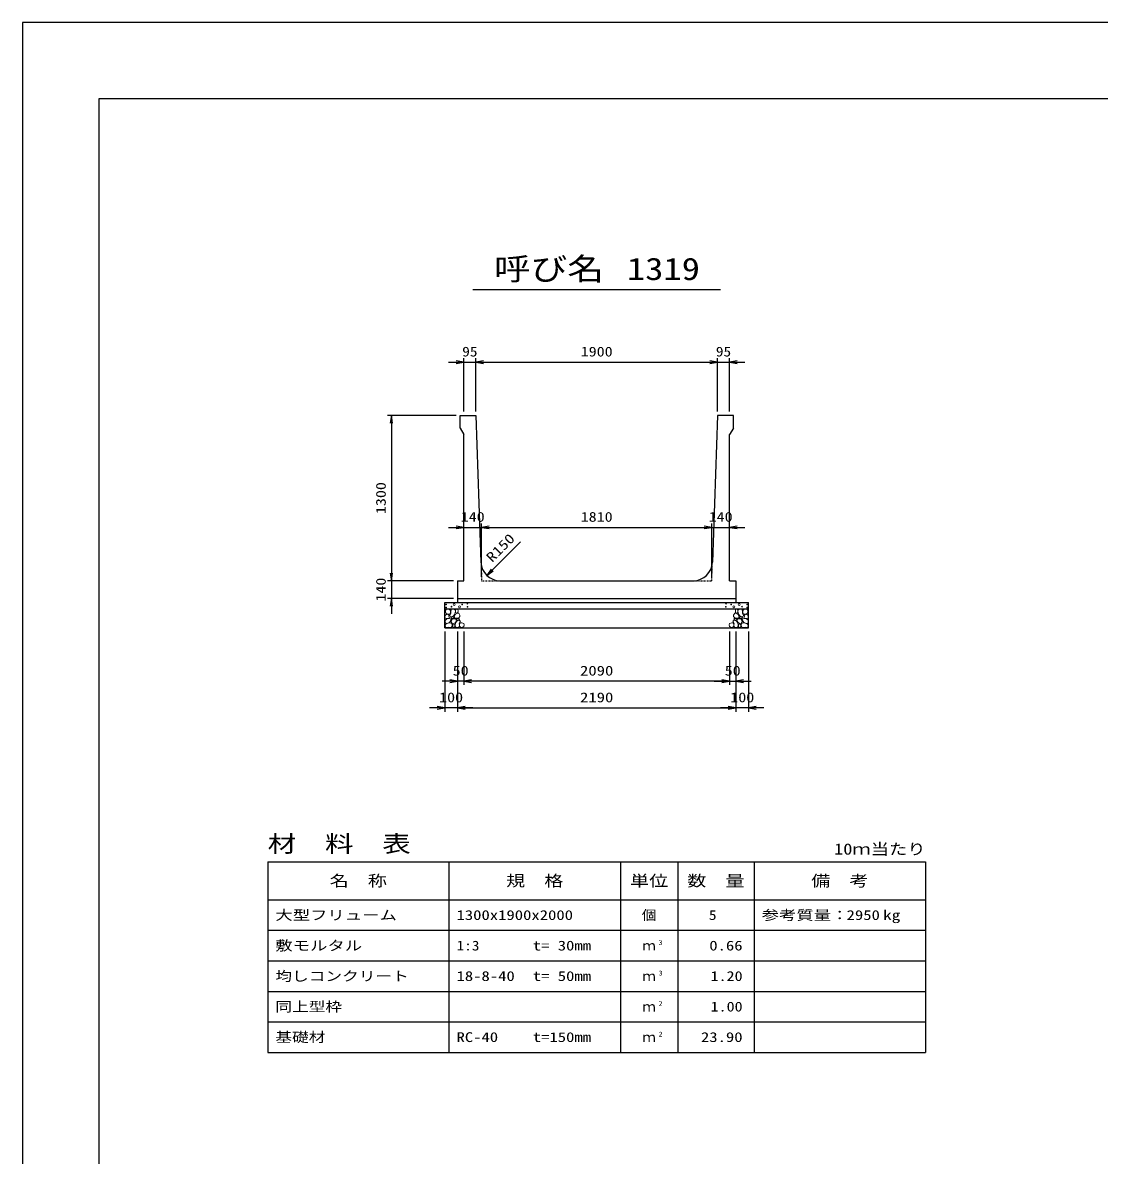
# Model space of a CAD drawing. Units: millimetres at full size. Extents: x 0 to 25230, y 0 to 17820.
# Drawn here: x 0 to 8469, y 8910 to 17820 of the extents above; entities that cross this region are included whole.
import ezdxf
from ezdxf.enums import TextEntityAlignment as Align

# ---------------------------------------------------------------- set-up
doc = ezdxf.new("R2010")
doc.units = ezdxf.units.MM
doc.linetypes.add('DASHED_SPACED', pattern=[12, 6, -6])
for name, color, linetype, lineweight in [('0_2', 7, 'Continuous', 25), ('D-DCR-HCHn', 4, 'Continuous', 9), ('D-MTR-FRAM', 7, 'Continuous', 25), ('D-MTR-LINE', 7, 'Continuous', 25), ('D-STR-DIM', 7, 'Continuous', 25), ('D-STR-STRn', 1, 'Continuous', 25), ('D-TTL', 2, 'Continuous', 25), ('D-TTL-TXT', 7, 'Continuous', 25)]:
    doc.layers.add(name, color=color, linetype=linetype, lineweight=lineweight)
doc.layers.add('D-MTR', color=7, linetype='Continuous')
doc.layers.add('D-MTR-TXT', color=7, linetype='Continuous')
doc.styles.add('ＭＳ ゴシック', font='')
doc.styles.get('ＭＳ ゴシック').set_extended_font_data('MS Gothic')

# ---------------------------------------------------------------- blocks, each defined once
blk = doc.blocks.new('open_arrow')
at = {"color": 0, "linetype": 'Continuous', "lineweight": -2}
blk.add_lwpolyline([(7.5, 1.25), (0, 0), (7.5, -1.25)], dxfattribs=at)

msp = doc.modelspace()

# ---------------------------------------------------------------- linework, layer by layer
at = {"layer": '0_2'}
for p, q in [((3420, 13030), (3420, 12610)), ((3470, 13030), (3470, 12610)), ((3470, 13030), (3470, 12610)), ((5560, 13030), (5560, 12610)), ((3590, 12640), (3300, 12640)), ((5560, 12640), (3470, 12640))]:
    msp.add_line(p, q, dxfattribs=at)
at = {"layer": 'D-DCR-HCHn'}
for points in [[(3358.399, 13203.696), (3342.796, 13207.163), (3328.928, 13200.228), (3327.194, 13184.626), (3330.661, 13172.491), (3347.997, 13167.29), (3360.132, 13167.29), (3365.333, 13175.958), (3365.333, 13195.028)], [(3372.267, 13205.429), (3367.067, 13189.827), (3368.8, 13172.491), (3356.665, 13153.421), (3372.267, 13144.753), (3389.603, 13153.421), (3400.005, 13167.29), (3403.472, 13189.827), (3400.005, 13201.962), (3389.603, 13207.163)], [(3405.206, 13201.962), (3405.206, 13181.159), (3413.874, 13175.958), (3422.542, 13181.159), (3424.275, 13193.294), (3422.542, 13203.696), (3410.407, 13207.163)], [(5624.794, 13201.962), (5624.794, 13181.159), (5616.126, 13175.958), (5607.458, 13181.159), (5605.725, 13193.294), (5607.458, 13203.696), (5619.593, 13207.163)], [(5657.733, 13205.429), (5662.933, 13189.827), (5661.2, 13172.491), (5673.335, 13153.421), (5657.733, 13144.753), (5640.397, 13153.421), (5629.995, 13167.29), (5626.528, 13189.827), (5629.995, 13201.962), (5640.397, 13207.163)], [(5671.601, 13203.696), (5687.204, 13207.163), (5701.072, 13200.228), (5702.806, 13184.626), (5699.339, 13172.491), (5682.003, 13167.29), (5669.868, 13167.29), (5664.667, 13175.958), (5664.667, 13195.028)], [(3325.46, 13160.356), (3320.26, 13144.753), (3327.194, 13134.352), (3344.53, 13132.618), (3356.366, 13137.699), (3351.464, 13149.954), (3354.932, 13156.889), (3347.997, 13163.823), (3337.596, 13167.29)], [(3358.366, 13102.757), (3371.208, 13122.019), (3369.603, 13126.834), (3351.946, 13131.65), (3335.894, 13130.045), (3324.658, 13120.414), (3323.052, 13109.177), (3324.658, 13097.941), (3337.499, 13094.731)], [(3364.787, 13062.627), (3376.023, 13067.443), (3379.234, 13083.494), (3372.813, 13094.731), (3361.577, 13097.941), (3347.13, 13096.336), (3331.078, 13089.915), (3323.052, 13080.284), (3323.052, 13069.048), (3327.868, 13062.627), (3347.13, 13064.232)], [(3375.735, 13144.753), (3367.067, 13137.819), (3370.534, 13132.618), (3382.669, 13132.618), (3387.87, 13134.352), (3391.337, 13141.286), (3386.136, 13146.487)], [(3403.311, 13102.757), (3411.337, 13122.019), (3404.916, 13130.045), (3385.654, 13130.045), (3377.628, 13126.834), (3369.603, 13115.598), (3369.603, 13105.967), (3377.628, 13093.125), (3387.259, 13091.52)], [(3401.739, 13163.823), (3393.071, 13143.02), (3400.005, 13134.352), (3420.808, 13134.352), (3429.476, 13137.819), (3438.144, 13149.954), (3438.144, 13160.356), (3429.476, 13174.224), (3419.074, 13175.958)], [(3430.599, 13064.232), (3435.415, 13078.679), (3433.81, 13094.731), (3445.046, 13112.388), (3430.599, 13120.414), (3414.548, 13112.388), (3404.916, 13099.546), (3401.706, 13078.679), (3404.916, 13067.443), (3414.548, 13062.627)], [(3427.389, 13120.414), (3435.415, 13126.834), (3432.204, 13131.65), (3420.968, 13131.65), (3416.153, 13130.045), (3412.942, 13123.624), (3417.758, 13118.808)], [(3443.441, 13065.837), (3457.887, 13062.627), (3470.729, 13069.048), (3472.334, 13083.494), (3469.124, 13094.731), (3453.072, 13099.546), (3441.836, 13099.546), (3437.02, 13091.52), (3437.02, 13073.863)], [(5586.559, 13065.837), (5572.113, 13062.627), (5559.271, 13069.048), (5557.666, 13083.494), (5560.876, 13094.731), (5576.928, 13099.546), (5588.164, 13099.546), (5592.98, 13091.52), (5592.98, 13073.863)], [(5599.401, 13064.232), (5594.585, 13078.679), (5596.19, 13094.731), (5584.954, 13112.388), (5599.401, 13120.414), (5615.452, 13112.388), (5625.084, 13099.546), (5628.294, 13078.679), (5625.084, 13067.443), (5615.452, 13062.627)], [(5628.261, 13163.823), (5636.929, 13143.02), (5629.995, 13134.352), (5609.192, 13134.352), (5600.524, 13137.819), (5591.856, 13149.954), (5591.856, 13160.356), (5600.524, 13174.224), (5610.926, 13175.958)], [(5602.611, 13120.414), (5594.585, 13126.834), (5597.796, 13131.65), (5609.032, 13131.65), (5613.847, 13130.045), (5617.058, 13123.624), (5612.242, 13118.808)], [(5626.689, 13102.757), (5618.663, 13122.019), (5625.084, 13130.045), (5644.346, 13130.045), (5652.372, 13126.834), (5660.397, 13115.598), (5660.397, 13105.967), (5652.372, 13093.125), (5642.741, 13091.52)], [(5654.265, 13144.753), (5662.933, 13137.819), (5659.466, 13132.618), (5647.331, 13132.618), (5642.13, 13134.352), (5638.663, 13141.286), (5643.864, 13146.487)], [(5665.213, 13062.627), (5653.977, 13067.443), (5650.766, 13083.494), (5657.187, 13094.731), (5668.423, 13097.941), (5682.87, 13096.336), (5698.922, 13089.915), (5706.948, 13080.284), (5706.948, 13069.048), (5702.132, 13062.627), (5682.87, 13064.232)], [(5671.634, 13102.757), (5658.792, 13122.019), (5660.397, 13126.834), (5678.054, 13131.65), (5694.106, 13130.045), (5705.342, 13120.414), (5706.948, 13109.177), (5705.342, 13097.941), (5692.501, 13094.731)], [(5704.54, 13160.356), (5709.74, 13144.753), (5702.806, 13134.352), (5685.47, 13132.618), (5673.634, 13137.699), (5678.536, 13149.954), (5675.068, 13156.889), (5682.003, 13163.823), (5692.404, 13167.29)], [(3400.101, 13067.443), (3400.101, 13086.705), (3392.075, 13091.52), (3384.049, 13086.705), (3382.444, 13075.469), (3384.049, 13065.837), (3395.285, 13062.627)], [(5629.899, 13067.443), (5629.899, 13086.705), (5637.925, 13091.52), (5645.951, 13086.705), (5647.556, 13075.469), (5645.951, 13065.837), (5634.715, 13062.627)]]:
    msp.add_lwpolyline(points, close=True, dxfattribs=at)
for centre, radius in [((3330.727, 13243.955), 3), ((3331.869, 13218.91), 3), ((3372.292, 13225.752), 3), ((3393.336, 13243.955), 7.5), ((3436.664, 13224.961), 7.5), ((3457.708, 13243.164), 3), ((3498.131, 13250.006), 3), ((3499.273, 13224.961), 3), ((5530.727, 13224.961), 3), ((5531.869, 13250.006), 3), ((5572.292, 13243.164), 3), ((5593.336, 13224.961), 7.5), ((5636.664, 13243.955), 7.5), ((5657.708, 13225.752), 3), ((5698.131, 13218.91), 3), ((5699.273, 13243.955), 3)]:
    msp.add_circle(centre, radius, dxfattribs=at)
at = {"layer": 'D-MTR-FRAM'}
for p, q in [((1927.5, 11220), (7102.5, 11220)), ((1927.5, 11220), (1927.5, 9720)), ((7102.5, 11220), (7102.5, 9720)), ((1927.5, 9720), (7102.5, 9720))]:
    msp.add_line(p, q, dxfattribs=at)
at = {"layer": 'D-MTR-LINE'}
for p, q in [((3352.5, 11220), (3352.5, 9720)), ((4702.5, 11220), (4702.5, 9720)), ((5152.5, 11220), (5152.5, 9720)), ((5752.5, 11220), (5752.5, 9720)), ((1927.5, 10920), (7102.5, 10920)), ((1927.5, 10680), (7102.5, 10680)), ((1927.5, 10440), (7102.5, 10440)), ((1927.5, 10200), (7102.5, 10200)), ((1927.5, 9960), (7102.5, 9960))]:
    msp.add_line(p, q, dxfattribs=at)
at = {"layer": 'D-STR-DIM'}
for p, q in [((3350, 15150), (3685, 15150)), ((3470, 14760), (3470, 15180)), ((3565, 14760), (3565, 15180)), ((3565, 14760), (3565, 15180)), ((3565, 15150), (5465, 15150)), ((5345, 15150), (5680, 15150)), ((5465, 14760), (5465, 15180)), ((5465, 14760), (5465, 15180)), ((5560, 14760), (5560, 15180)), ((3410, 14730), (2870, 14730)), ((2900, 14730), (2900, 13430)), ((3350, 13850), (3730, 13850)), ((3610, 13460), (3610, 13880)), ((3610, 13460), (3610, 13880)), ((3610, 13850), (5420, 13850)), ((5300, 13850), (5680, 13850)), ((5420, 13460), (5420, 13880)), ((5420, 13460), (5420, 13880)), ((3650.682, 13472.115), (3915.847, 13737.28)), ((2900, 13550), (2900, 13170)), ((3390, 13430), (2870, 13430)), ((3390, 13430), (2870, 13430)), ((3390, 13290), (2870, 13290)), ((3320, 13030), (3320, 12400)), ((3420, 13030), (3420, 12400)), ((3420, 13030), (3420, 12400)), ((5560, 13030), (5560, 12610)), ((5610, 13030), (5610, 12400)), ((5610, 13030), (5610, 12400)), ((5610, 13030), (5610, 12610)), ((5710, 13030), (5710, 12400)), ((5440, 12640), (5730, 12640)), ((3540, 12430), (3200, 12430)), ((3420, 12430), (5610, 12430)), ((5830, 12430), (5490, 12430))]:
    msp.add_line(p, q, dxfattribs=at)
at = {"layer": 'D-STR-STRn'}
for p, q in [((3440, 14730), (3565, 14730)), ((3440, 14630), (3440, 14730)), ((3565, 14730), (3604.987, 13574.811)), ((5465, 14730), (5425.013, 13574.811)), ((5590, 14730), (5465, 14730)), ((5590, 14630), (5590, 14730)), ((3440, 14630), (3470, 14580)), ((5590, 14630), (5560, 14580)), ((3470, 13430), (3470, 14580)), ((5560, 13430), (5560, 14580)), ((3420, 13430), (3420, 13290)), ((3420, 13430), (3470, 13430)), ((3754.898, 13430), (5275.102, 13430)), ((5560, 13430), (5610, 13430)), ((5610, 13430), (5610, 13290)), ((3420, 13290), (5610, 13290)), ((3420, 13290), (3420, 13260)), ((5610, 13290), (5610, 13260)), ((3320, 13060), (3320, 13260)), ((3320, 13260), (5710, 13260)), ((3320, 13210), (5710, 13210)), ((5710, 13060), (5710, 13260)), ((3320, 13060), (5710, 13060))]:
    msp.add_line(p, q, dxfattribs=at)
at = {"layer": 'D-STR-STRn', "color": 2, "linetype": 'DASHED_SPACED'}
for p, q in [((3604.987, 13574.811), (3610, 13430)), ((5420, 13430), (5425.013, 13574.811)), ((3610, 13430), (3754.898, 13430)), ((5275.102, 13430), (5420, 13430))]:
    msp.add_line(p, q, dxfattribs=at)
at = {"layer": 'D-STR-STRn'}
for centre, start, end in [((3754.898, 13580), 181.98252, 270), ((5275.102, 13580), 270, 358.01748)]:
    msp.add_arc(centre, 150, start, end, dxfattribs=at)
at = {"layer": 'D-TTL'}
for points in [[(0, 0), (25230, 0), (25230, 17820), (0, 17820)], [(600, 600), (24630, 600), (24630, 17220), (600, 17220)]]:
    msp.add_lwpolyline(points, close=True, dxfattribs=at)
at = {"layer": 'D-TTL-TXT'}
msp.add_line((3540, 15720), (5490, 15720), dxfattribs=at)

# ---------------------------------------------------------------- block references
at = {"layer": '0_2', "xscale": 8, "yscale": 8, "rotation": 180}
for p in [(3420, 12640), (5560, 12640)]:
    msp.add_blockref('open_arrow', p, dxfattribs=at)
at = {"layer": '0_2', "xscale": 8, "yscale": 8}
msp.add_blockref('open_arrow', (3470, 12640), dxfattribs=at)
msp.add_blockref('open_arrow', (3470, 12640), dxfattribs=at)
at = {"layer": 'D-STR-DIM', "xscale": 8, "yscale": 8}
for p, rotation in [((3470, 15150), 180), ((5465, 15150), 180), ((5465, 15150), 180), ((2900, 14730), 270), ((3470, 13850), 180), ((5420, 13850), 180), ((5420, 13850), 180), ((2900, 13430), 90), ((2900, 13430), 90), ((3650.682, 13472.115), 45), ((2900, 13290), 270), ((5560, 12640), 180), ((3320, 12430), 180), ((5610, 12430), 180), ((5610, 12430), 180)]:
    msp.add_blockref('open_arrow', p, dxfattribs=dict(at, rotation=rotation))
for p in [(3565, 15150), (3565, 15150), (5560, 15150), (3610, 13850), (3610, 13850), (5560, 13850), (5610, 12640), (3420, 12430), (3420, 12430), (5710, 12430)]:
    msp.add_blockref('open_arrow', p, dxfattribs=at)

# ---------------------------------------------------------------- texts
at = {"layer": '0_2', "style": 'ＭＳ ゴシック'}
for s, width, p in [('50', 1.2, (3445, 12722.5)), ('2090', 1.25, (4515, 12722.5))]:
    msp.add_text(s, height=76.98, dxfattribs=dict(at, width=width)).set_placement(p, align=Align.MIDDLE_CENTER)
at = {"layer": 'D-MTR', "style": 'ＭＳ ゴシック', "width": 1.25}
msp.add_text('材\u3000料\u3000表', height=132, dxfattribs=at).set_placement((1927.5, 11256), align=Align.BOTTOM_LEFT)
at = {"layer": 'D-MTR', "style": 'ＭＳ ゴシック', "width": 1.2}
msp.add_text('10ｍ当たり', height=87.98, dxfattribs=at).set_placement((7102.5, 11249), align=Align.BOTTOM_RIGHT)
at = {"layer": 'D-MTR-TXT', "style": 'ＭＳ ゴシック'}
for s, height, width, p in [('名\u3000称', 87.98, 1.25, (2640, 11070)), ('規\u3000格', 87.98, 1.25, (4027.5, 11070)), ('単位', 87.98, 1.25, (4927.5, 11070)), ('数\u3000量', 87.98, 1.25, (5452.5, 11070)), ('備\u3000考', 87.98, 1.25, (6427.5, 11070)), ('個', 76.98, 1.1, (4927.5, 10800))]:
    msp.add_text(s, height=height, dxfattribs=dict(at, width=width)).set_placement(p, align=Align.MIDDLE_CENTER)
for s, width, p in [('大型フリューム', 1.3, (1987.5, 10800)), ('1300x1900x2000', 1.25, (3412.5, 10800)), ('参考質量：    kg', 1.3, (5812.5, 10800)), ('敷モルタル', 1.3, (1987.5, 10560)), ('1:3', 1.15, (3412.5, 10560)), ('t= 30mm', 1.25, (4012.5, 10560)), ('均しコンクリート', 1.25, (1987.5, 10320)), ('18-8-40', 1.25, (3412.5, 10320)), ('t= 50mm', 1.25, (4012.5, 10320)), ('同上型枠', 1.25, (1987.5, 10080)), ('基礎材', 1.25, (1987.5, 9840)), ('RC-40', 1.25, (3412.5, 9840)), ('t=150mm', 1.25, (4012.5, 9840))]:
    msp.add_text(s, height=76.98, dxfattribs=dict(at, width=width)).set_placement(p, align=Align.MIDDLE_LEFT)
for s, width, p in [('5', 1.15, (5457.83, 10800)), ('2950', 1.25, (6742.5, 10800)), ('0.66', 1.25, (5662.5, 10560)), ('1.20', 1.2, (5662.5, 10320)), ('1.00', 1.2, (5662.5, 10080)), ('23.90', 1.25, (5662.5, 9840))]:
    msp.add_text(s, height=76.98, dxfattribs=dict(at, width=width)).set_placement(p, align=Align.MIDDLE_RIGHT)
for p in [(4927.5, 10560), (4927.5, 10320), (4927.5, 10080), (4927.5, 9840)]:
    msp.add_text('ｍ', height=76.98, dxfattribs=at).set_placement(p, align=Align.MIDDLE_CENTER)
at = {"layer": 'D-MTR-TXT', "style": 'ＭＳ ゴシック', "width": 1.15}
for s, p in [('3', (5002.5, 10553)), ('3', (5002.5, 10313)), ('2', (5002.5, 10073)), ('2', (5002.5, 9833))]:
    msp.add_text(s, height=38.49, dxfattribs=at).set_placement(p, align=Align.BOTTOM_LEFT)
at = {"layer": 'D-STR-DIM', "style": 'ＭＳ ゴシック'}
for s, width, p in [('95', 1.15, (3517.5, 15232.5)), ('1900', 1.2, (4515, 15232.5)), ('95', 1.15, (5512.5, 15232.5)), ('140', 1.2, (3540, 13932.5)), ('1810', 1.2, (4515, 13932.5)), ('140', 1.2, (5490, 13932.5)), ('50', 1.2, (5585, 12722.5)), ('100', 1.2, (3370, 12512.5)), ('2190', 1.25, (4515, 12512.5)), ('100', 1.2, (5660, 12512.5))]:
    msp.add_text(s, height=76.98, dxfattribs=dict(at, width=width)).set_placement(p, align=Align.MIDDLE_CENTER)
at = {"layer": 'D-STR-DIM', "style": 'ＭＳ ゴシック', "width": 1.2}
for s, p in [('1300', (2817.5, 14080)), ('140', (2817.5, 13360))]:
    msp.add_text(s, height=76.98, rotation=90, dxfattribs=at).set_placement(p, align=Align.MIDDLE_CENTER)
at = {"layer": 'D-STR-DIM', "style": 'ＭＳ ゴシック', "width": 1.25}
msp.add_text('R150', height=76.98, rotation=45, dxfattribs=at).set_placement((3709.092, 13553.152), align=Align.BOTTOM_LEFT)
at = {"layer": 'D-TTL-TXT', "style": 'ＭＳ ゴシック', "width": 1.2}
for s, p in [('呼び名', (4140, 15742.5)), ('1319', (5040, 15742.5))]:
    msp.add_text(s, height=176, dxfattribs=at).set_placement(p, align=Align.BOTTOM_CENTER)

doc.saveas('drawing.dxf')
